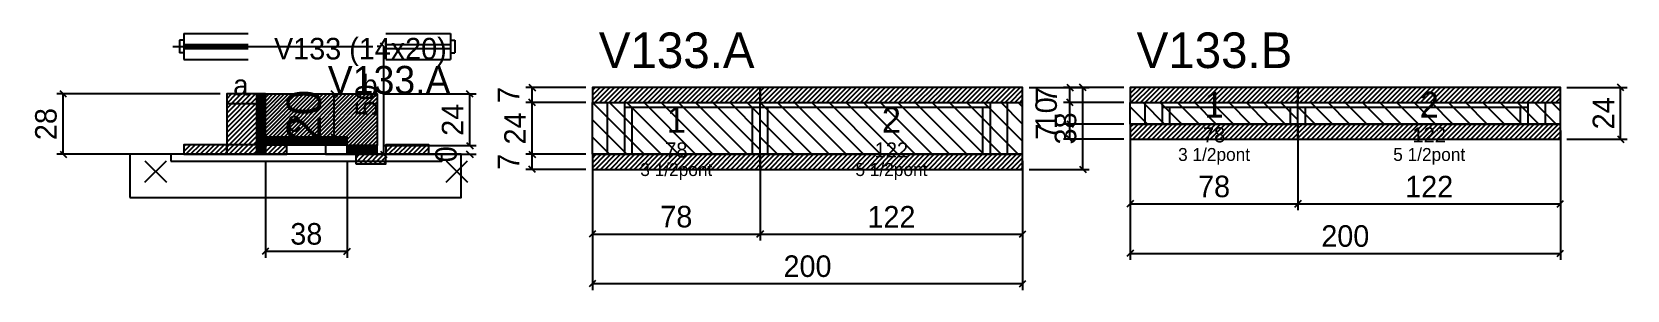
# Model space of a CAD drawing. Extents: x -69 to 673, y -87 to 33.
import ezdxf
from ezdxf.enums import TextEntityAlignment as Align

# ---------------------------------------------------------------- set-up
doc = ezdxf.new("R2010")
doc.units = 0
for name, color, linetype in [('5', 5, 'Continuous'), ('barrote', 126, 'Continuous'), ('CONCRETO', 251, 'Continuous'), ('COTA', 241, 'Continuous'), ('Cota Seção (2x)', 241, 'Continuous'), ('detalhes', 7, 'Continuous'), ('Hachura', 251, 'Continuous'), ('Madeira', 126, 'Continuous'), ('NOMENCLATURA', 7, 'Continuous'), ('Painéis', 200, 'Continuous'), ('presilha', 224, 'Continuous'), ('Reaproveitamento', 30, 'Continuous'), ('SARR_2.2x7', 40, 'Continuous'), ('SARR_3.5x7', 81, 'Continuous'), ('SCO-___-LAJ', 224, 'Continuous'), ('TENSOR', 224, 'Continuous'), ('texto', 7, 'Continuous'), ('Texto Seção', 7, 'Continuous')]:
    doc.layers.add(name, color=color, linetype=linetype)
doc.dimstyles.new('PAINEL', dxfattribs={"dimtxt": 10, "dimasz": 3, "dimexe": 3, "dimexo": 3, "dimgap": 3, "dimtad": 1, "dimblk": 'OBLIQUE', "dimblk1": 'OBLIQUE', "dimcen": 2.5, "dimclrd": 4, "dimclre": 4, "dimclrt": 240, "dimazin": 3, "dimtfac": 1, "dimtmove": 0, "dimatfit": 3})
doc.dimstyles.new('SECAO2X', dxfattribs={"dimtxt": 16, "dimasz": 3, "dimexe": 3, "dimexo": 3, "dimgap": 3, "dimtad": 1, "dimblk": 'OBLIQUE', "dimblk1": 'OBLIQUE', "dimcen": 2.5, "dimclrd": 4, "dimclre": 4, "dimclrt": 240, "dimazin": 3, "dimtfac": 1, "dimtmove": 0, "dimatfit": 3})

# ---------------------------------------------------------------- blocks, each defined once
blk = doc.blocks.new('_OBLIQUE')
at = {"color": 0, "linetype": 'BYBLOCK'}
blk.add_line((-0.5, -0.5), (0.5, 0.5), dxfattribs=at)

msp = doc.modelspace()

# ---------------------------------------------------------------- hatches: boundary and pattern name
at = {"layer": 'COTA'}
h = msp.add_hatch(dxfattribs=at)
h.set_pattern_fill('ANSI31', scale=0.4)
h.paths.add_polyline_path([(40, -16), (40, 4), (92, 4), (92, -20), (78, -20), (78, -16)])
h = msp.add_hatch(dxfattribs=at)
h.set_pattern_fill('ANSI31', scale=0.5)
h.paths.add_polyline_path([(192, 0), (270, 0), (270, 7), (192, 7)])
h = msp.add_hatch(dxfattribs=at)
h.set_pattern_fill('ANSI31', scale=0.5)
h.paths.add_polyline_path([(270, 0), (392, 0), (392, 7), (270, 7)])
h = msp.add_hatch(dxfattribs=at)
h.set_pattern_fill('ANSI31', scale=0.5)
h.paths.add_polyline_path([(442, 0), (520, 0), (520, 7), (442, 7)])
h = msp.add_hatch(dxfattribs=at)
h.set_pattern_fill('ANSI31', scale=0.5)
h.paths.add_polyline_path([(520, 0), (642, 0), (642, 7), (520, 7)])
h = msp.add_hatch(dxfattribs=at)
h.set_pattern_fill('ANSI31', scale=0.5)
h.paths.add_polyline_path([(442, -17), (520, -17), (520, -10), (442, -10)])
h = msp.add_hatch(dxfattribs=at)
h.set_pattern_fill('ANSI31', scale=0.5)
h.paths.add_polyline_path([(520, -17), (642, -17), (642, -10), (520, -10)])
h = msp.add_hatch(dxfattribs=at)
h.set_pattern_fill('ANSI31', scale=0.5)
h.paths.add_polyline_path([(192, -31), (270, -31), (270, -24), (192, -24)])
h = msp.add_hatch(dxfattribs=at)
h.set_pattern_fill('ANSI31', scale=0.5)
h.paths.add_polyline_path([(270, -31), (392, -31), (392, -24), (270, -24)])
at = {"layer": 'Hachura'}
h = msp.add_hatch(dxfattribs=at)
h.set_pattern_fill('ANSI31', scale=0.5)
h.paths.add_polyline_path([(22, -24), (36, -24), (36, 4), (22, 4)])
h = msp.add_hatch(dxfattribs=at)
h.set_pattern_fill('ANSI31', scale=0.5)
h.paths.add_polyline_path([(22, -0.4), (36, -0.4), (36, 4), (22, 4)])
h = msp.add_hatch(dxfattribs=at)
h.set_pattern_fill('SOLID')
h.paths.add_polyline_path([(36, -24), (40, -24), (40, 4), (36, 4)])
h = msp.add_hatch(dxfattribs=at)
h.set_pattern_fill('ANSI31', scale=0.5)
h.paths.add_polyline_path([(2, -24), (22, -24), (22, -19.6), (2, -19.6)])
h = msp.add_hatch(dxfattribs=at)
h.set_pattern_fill('SOLID')
h.paths.add_polyline_path([(40, -19.6), (78, -19.6), (78, -16), (40, -16)])
h = msp.add_hatch(dxfattribs=at)
h.set_pattern_fill('ANSI31', scale=0.5)
h.paths.add_polyline_path([(40, -24), (50, -24), (50, -19.6), (40, -19.6)])
h = msp.add_hatch(dxfattribs=at)
h.set_pattern_fill('SOLID')
h.paths.add_polyline_path([(78, -24), (92, -24), (92, -20), (78, -20)])
h = msp.add_hatch(dxfattribs=at)
h.set_pattern_fill('ANSI31', scale=0.5)
h.paths.add_polyline_path([(96, -24), (116, -24), (116, -19.6), (96, -19.6)])
h = msp.add_hatch(dxfattribs=at)
h.set_pattern_fill('SOLID')
h.paths.add_polyline_path([(78, -24), (82, -24), (82, -24), (78, -24)])
h = msp.add_hatch(dxfattribs=at)
h.set_pattern_fill('ANSI31', scale=0.5)
h.paths.add_polyline_path([(82, -24), (96, -24), (96, -24), (82, -24)])
h = msp.add_hatch(dxfattribs=at)
h.set_pattern_fill('ANSI31', scale=0.5)
h.paths.add_polyline_path([(82, -28.4), (96, -28.4), (96, -24), (82, -24)])

# ---------------------------------------------------------------- linework, layer by layer
for p, q in [((2, 32), (32, 32)), ((2, 32), (2, 20)), ((96, 32), (126, 32)), ((126, 32), (126, 20)), ((0, 29), (0, 23)), ((2, 29), (0, 29)), ((2, 23), (0, 23)), ((2, 27), (32, 27)), ((2, 25), (32, 25)), ((96, 27), (126, 27)), ((96, 25), (126, 25)), ((126, 29), (128, 29)), ((126, 23), (128, 23)), ((128, 29), (128, 23)), ((2, 20), (32, 20)), ((96, 20), (126, 20))]:
    msp.add_line(p, q)
at = {"layer": 'barrote'}
msp.add_lwpolyline([(-23, -44), (131, -44), (131, -24), (-23, -24)], close=True, dxfattribs=at)
at = {"layer": 'CONCRETO'}
msp.add_lwpolyline([(40, -16), (40, 4), (92, 4), (92, -20), (78, -20), (78, -16)], close=True, dxfattribs=at)
at = {"layer": 'Madeira'}
for points in [[(22, -24), (36, -24), (36, 4), (22, 4)], [(22, -0.4), (36, -0.4), (36, 4), (22, 4)], [(2, -24), (22, -24), (22, -19.6), (2, -19.6)], [(22, -24), (36, -24), (36, -19.6), (22, -19.6)], [(40, -24), (50, -24), (50, -19.6), (40, -19.6)], [(68, -24), (78, -24), (78, -19.6), (68, -19.6)], [(96, -24), (116, -24), (116, -19.6), (96, -19.6)], [(82, -24), (96, -24), (96, -24), (82, -24)], [(82, -28.4), (96, -28.4), (96, -24), (82, -24)]]:
    msp.add_lwpolyline(points, close=True, dxfattribs=at)
at = {"layer": 'Painéis'}
for p, q in [((192, 0), (270, 0)), ((192, -24), (192, 0)), ((270, -24), (270, 0)), ((270, -24), (270, 0)), ((270, 0), (392, 0)), ((270, -24), (270, 0)), ((392, -24), (392, 0)), ((442, 0), (520, 0)), ((442, -10), (442, 0)), ((520, -10), (520, 0)), ((520, -10), (520, 0)), ((520, 0), (642, 0)), ((520, -10), (520, 0)), ((642, -10), (642, 0)), ((442, -10), (520, -10)), ((520, -10), (642, -10)), ((192, -24), (270, -24)), ((270, -24), (392, -24))]:
    msp.add_line(p, q, dxfattribs=at)
for points in [[(36, -24), (40, -24), (40, 4), (36, 4)], [(40, -19.6), (78, -19.6), (78, -16), (40, -16)], [(78, -24), (92, -24), (92, -20), (78, -20)], [(78, -24), (82, -24), (82, -24), (78, -24)]]:
    msp.add_lwpolyline(points, close=True, dxfattribs=at)
at = {"layer": 'presilha'}
for p, q in [((-16, -37), (-6, -27)), ((-16, -27), (-6, -37)), ((124, -37), (134, -27)), ((124, -27), (134, -37))]:
    msp.add_line(p, q, dxfattribs=at)
at = {"layer": 'Reaproveitamento', "color": 30}
for p, q in [((216, -24), (192, 0)), ((224, -24), (200, 0)), ((232, -24), (208, 0)), ((240, -24), (216, 0)), ((248, -24), (224, 0)), ((256, -24), (232, 0)), ((264, -24), (240, 0)), ((270, -22), (248, 0)), ((270, -14), (256, 0)), ((270, -6), (264, 0)), ((294, -24), (270, 0)), ((302, -24), (278, 0)), ((310, -24), (286, 0)), ((318, -24), (294, 0)), ((326, -24), (302, 0)), ((334, -24), (310, 0)), ((342, -24), (318, 0)), ((350, -24), (326, 0)), ((358, -24), (334, 0)), ((366, -24), (342, 0)), ((374, -24), (350, 0)), ((382, -24), (358, 0)), ((390, -24), (366, 0)), ((392, -18), (374, 0)), ((392, -10), (382, 0)), ((392, -2), (390, 0)), ((458, -10), (448, 0)), ((466, -10), (456, 0)), ((474, -10), (464, 0)), ((482, -10), (472, 0)), ((490, -10), (480, 0)), ((498, -10), (488, 0)), ((506, -10), (496, 0)), ((514, -10), (504, 0)), ((520, -8), (512, 0)), ((520, 0), (520, 0)), ((536, -10), (526, 0)), ((544, -10), (534, 0)), ((552, -10), (542, 0)), ((560, -10), (550, 0)), ((568, -10), (558, 0)), ((576, -10), (566, 0)), ((584, -10), (574, 0)), ((592, -10), (582, 0)), ((600, -10), (590, 0)), ((608, -10), (598, 0)), ((616, -10), (606, 0)), ((624, -10), (614, 0)), ((632, -10), (622, 0)), ((640, -10), (630, 0)), ((642, -4), (638, 0)), ((450, -10), (442, -2)), ((528, -10), (520, -2)), ((208, -24), (192, -8)), ((286, -24), (270, -8)), ((442, -10), (442, -10)), ((520, -10), (520, -10)), ((200, -24), (192, -16)), ((278, -24), (270, -16)), ((192, -24), (192, -24)), ((270, -24), (270, -24))]:
    msp.add_line(p, q, dxfattribs=at)
at = {"layer": 'SARR_2.2x7'}
for p, q in [((199, -24), (199, 0)), ((385, -24), (385, 0)), ((449, -10), (449, 0)), ((635, -10), (635, 0)), ((207, -2.2), (270, -2.2)), ((270, -2.2), (377, -2.2)), ((457, -2.2), (520, -2.2)), ((520, -2.2), (627, -2.2))]:
    msp.add_line(p, q, dxfattribs=at)
at = {"layer": 'SARR_3.5x7'}
for p, q in [((207, -24), (207, 0)), ((270, -24), (270, 0)), ((270, -24), (270, 0)), ((377, -24), (377, 0)), ((457, -10), (457, 0)), ((520, -10), (520, 0)), ((520, -10), (520, 0)), ((627, -10), (627, 0)), ((210.5, -24), (210.5, -2.2)), ((266.5, -24), (266.5, -2.2)), ((273.5, -24), (273.5, -2.2)), ((373.5, -24), (373.5, -2.2)), ((460.5, -10), (460.5, -2.2)), ((516.5, -10), (516.5, -2.2)), ((523.5, -10), (523.5, -2.2)), ((623.5, -10), (623.5, -2.2)), ((457, -10), (460.5, -10)), ((516.5, -10), (520, -10)), ((520, -10), (523.5, -10)), ((623.5, -10), (627, -10)), ((207, -24), (210.5, -24)), ((266.5, -24), (270, -24)), ((270, -24), (273.5, -24)), ((373.5, -24), (377, -24))]:
    msp.add_line(p, q, dxfattribs=at)
at = {"layer": 'SCO-___-LAJ'}
for points in [[(192, 0), (270, 0), (270, 7), (192, 7)], [(270, 0), (392, 0), (392, 7), (270, 7)], [(442, 0), (520, 0), (520, 7), (442, 7)], [(520, 0), (642, 0), (642, 7), (520, 7)], [(442, -17), (520, -17), (520, -10), (442, -10)], [(520, -17), (642, -17), (642, -10), (520, -10)], [(-4, -27.2), (122, -27.2), (122, -24), (-4, -24)], [(192, -31), (270, -31), (270, -24), (192, -24)], [(270, -31), (392, -31), (392, -24), (270, -24)]]:
    msp.add_lwpolyline(points, close=True, dxfattribs=at)
at = {"layer": 'TENSOR'}
msp.add_line((-3, 26), (90, 26), dxfattribs=at)

# ---------------------------------------------------------------- texts
at = {"layer": '5'}
for s, height, p in [('1', 12, (481, -1)), ('2', 12, (581, -1)), ('1', 12, (231, -8)), ('2', 12, (331, -8)), ('78', 7, (481, -15)), ('122', 7, (581, -15)), ('78', 7, (231, -22)), ('122', 7, (331, -22))]:
    msp.add_text(s, height=height, dxfattribs=at).set_placement(p, align=Align.MIDDLE_CENTER)
at = {"layer": 'detalhes'}
for s, p in [('a', (25, 3.3)), ('b', (85, 3.3)), ('c', (50, -13.5))]:
    msp.add_text(s, height=9.6, dxfattribs=at).set_placement(p)
at = {"layer": 'NOMENCLATURA'}
for s, p in [('V133.A', (195, 16)), ('V133.B', (445, 16))]:
    msp.add_text(s, height=16.5, dxfattribs=at).set_placement(p)
at = {"layer": 'texto', "char_height": 6, "attachment_point": 5}
for s, insert in [('3 1/2pont', (481, -25)), ('5 1/2pont', (581, -25)), ('3 1/2pont', (231, -32)), ('5 1/2pont', (331, -32))]:
    msp.add_mtext(s, dxfattribs=dict(at, insert=insert))
at = {"layer": 'Texto Seção'}
for s, height, p in [('V133 (14x20)', 10, (44, 20)), ('V133.A', 13, (69, 4))]:
    msp.add_text(s, height=height, dxfattribs=at).set_placement(p)

# ---------------------------------------------------------------- dimensions: what is measured, and where the dimension line sits
at = {"layer": 'COTA'}
for base, p1, p2 in [((95, -24), (96, -24), (96, 26)), ((164, 0), (192, 0), (192, 7)), ((420, -31), (392, -31), (392, 7)), ((414, 0), (442, 0), (442, 7)), ((670, -17), (642, -17), (642, 7)), ((-54, -24), (2, -24), (22, 4)), ((135, -20), (92, -20), (92, 4)), ((164, -24), (192, -24), (192, 0)), ((414, -10), (442, -10), (442, 0)), ((414, -17), (442, -17), (442, -10)), ((135, -24), (96, -24), (96, -24)), ((164, -31), (192, -31), (192, -24))]:
    msp.add_linear_dim(base=base, p1=p1, p2=p2, angle=90, dimstyle='PAINEL', dxfattribs=at).render()
for base, p1, p2 in [((442, -47), (442, -10), (520, -10)), ((442, -70), (442, -10), (642, -10)), ((520, -47), (520, -10), (642, -10)), ((40, -69), (40, -24), (78, -24)), ((192, -61), (192, -24), (270, -24)), ((192, -84), (192, -24), (392, -24)), ((270, -61), (270, -24), (392, -24))]:
    msp.add_linear_dim(base=base, p1=p1, p2=p2, dimstyle='PAINEL', dxfattribs=at).render()
at = {"layer": 'Cota Seção (2x)'}
msp.add_linear_dim(base=(72, -16), p1=(40, -16), p2=(40, 4), angle=90, dimstyle='SECAO2X', dxfattribs=at).render()

doc.saveas('drawing.dxf')
